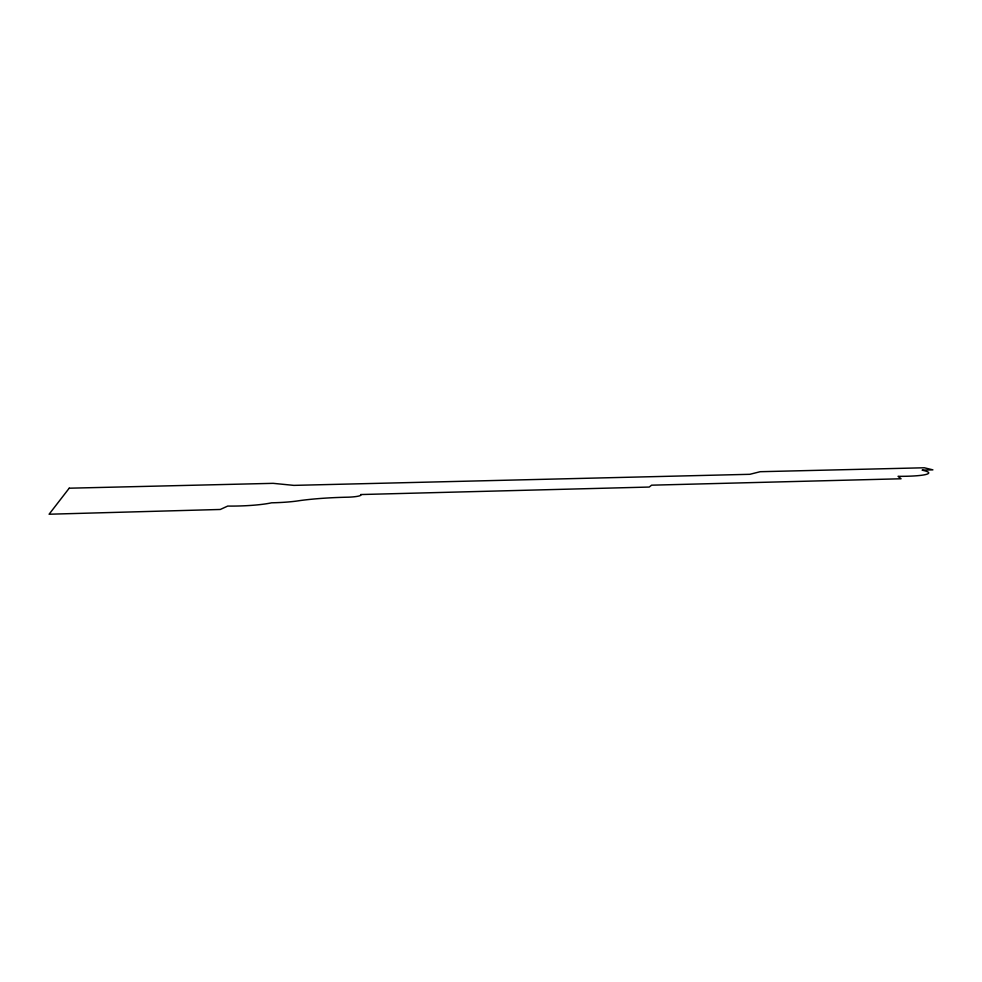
<?xml version="1.0" encoding="UTF-8"?>
<svg xmlns="http://www.w3.org/2000/svg" width="982" height="982" viewBox="0 0 982 982"><rect width="100%" height="100%" fill="white"/><g stroke="black" fill="none" stroke-linecap="round" stroke-linejoin="round"><path stroke-width="1.47" d="M69.206 488.201L49.1 514.224L220.287 509.474L227.714 506.074A40.962 5.622 -1.4 0 0 271.572 502.809A38.568 5.266 -1.2 0 0 299.731 500.611A79.321 11.612 -0.9 0 1 348.536 497.174A15.233 2.087 -0.8 0 0 360.639 494.547L649.237 487.047L651.594 485.182L901.059 478.774L898.064 476.331A39.796 4.554 1.9 0 0 925.302 470.943L922.123 470.12L932.9 469.862L924.332 467.776L760.203 471.704L749.855 474.306L293.851 485.378L273.131 483.34L69.206 488.201"/></g></svg>
